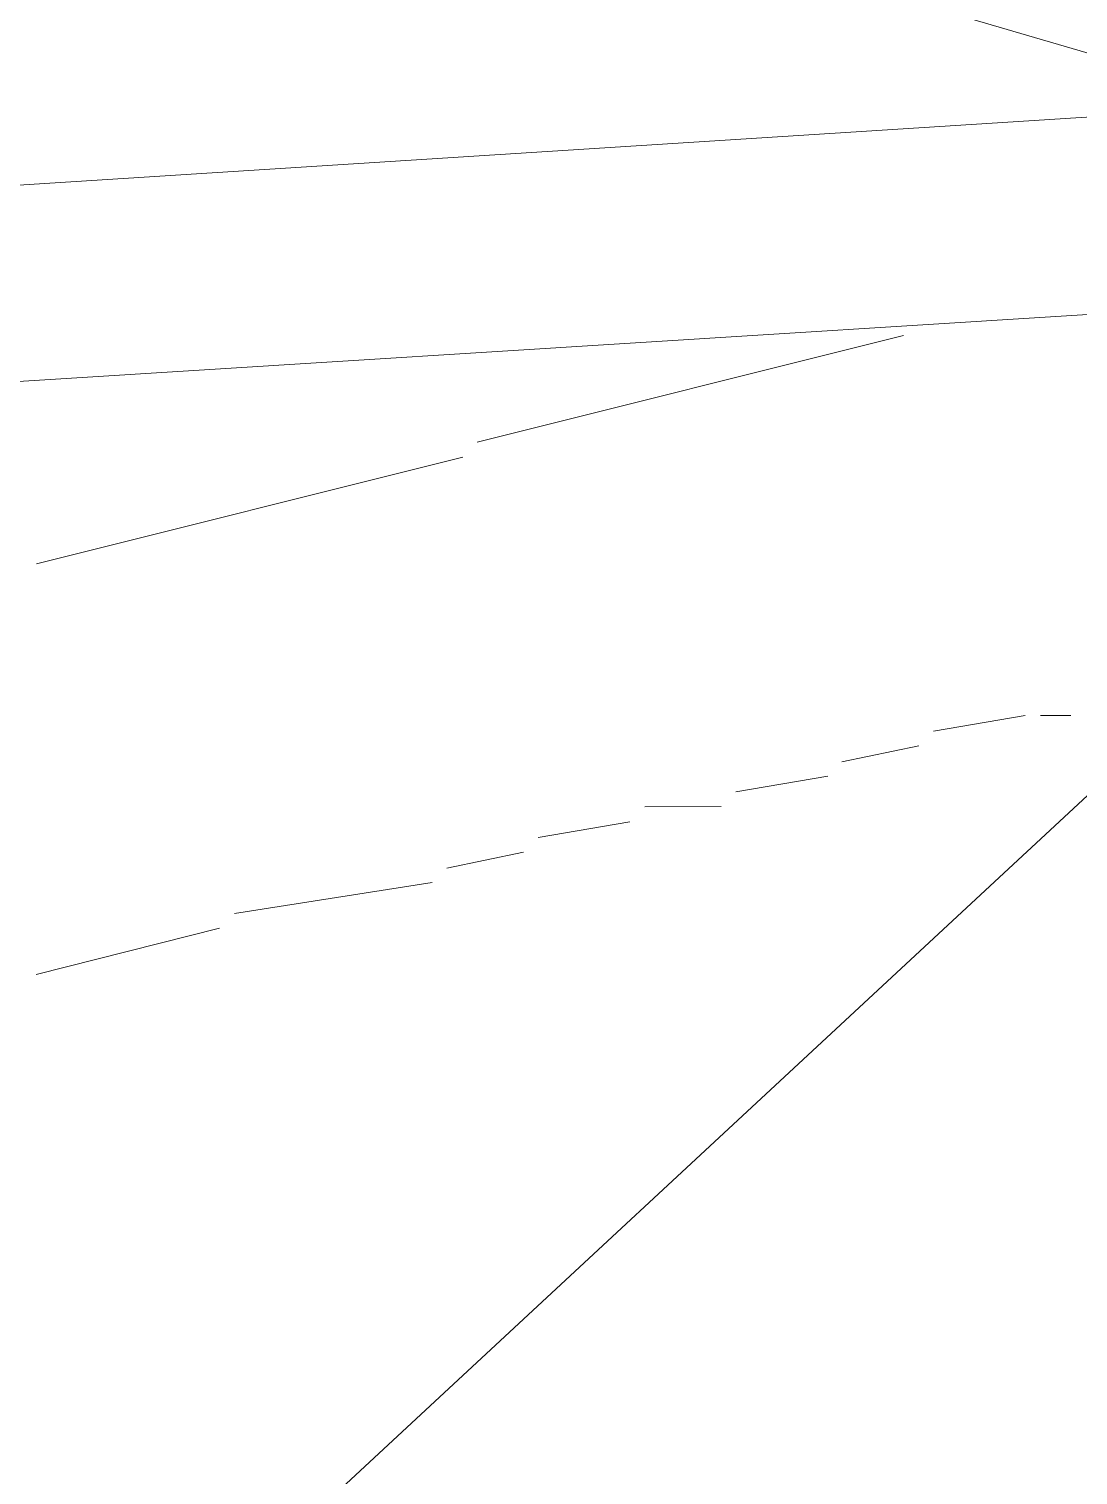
# Model space of a CAD drawing. Header units: millimetres. Extents: x 0 to 297, y 0 to 208.
# Drawn here: x 256.28 to 257.602, y 42.529 to 44.352 of the extents above; entities that cross this region are included whole.
import ezdxf

# ---------------------------------------------------------------- set-up
doc = ezdxf.new("R2010")
doc.units = ezdxf.units.MM

msp = doc.modelspace()

# ---------------------------------------------------------------- linework, layer by layer
at = {"color": 7, "lineweight": 15}
for points in [[(256.078919, 44.770974), (257.785658, 44.271793)], [(257.804003, 44.253449), (256.002367, 44.138443)], [(258.110567, 44.023438), (255.963914, 43.889029)], [(257.382081, 43.965935), (256.8448, 43.831174)], [(256.826456, 43.812476), (256.289175, 43.677715)], [(257.7846, 43.544365), (254.827969, 40.798343)], [(257.535539, 43.486863), (257.419828, 43.466754)], [(257.593042, 43.486863), (257.554589, 43.486863)], [(257.401483, 43.44841), (257.304469, 43.428301)], [(257.286478, 43.409957), (257.170767, 43.390201)], [(257.152069, 43.371857), (257.056114, 43.371504)], [(257.037064, 43.352454), (256.921353, 43.332699)], [(256.903008, 43.314354), (256.806347, 43.294246)], [(256.788003, 43.275901), (256.538589, 43.237096)], [(256.519892, 43.218399), (256.288822, 43.16019)]]:
    msp.add_lwpolyline(points, dxfattribs=at)

doc.saveas('drawing.dxf')
